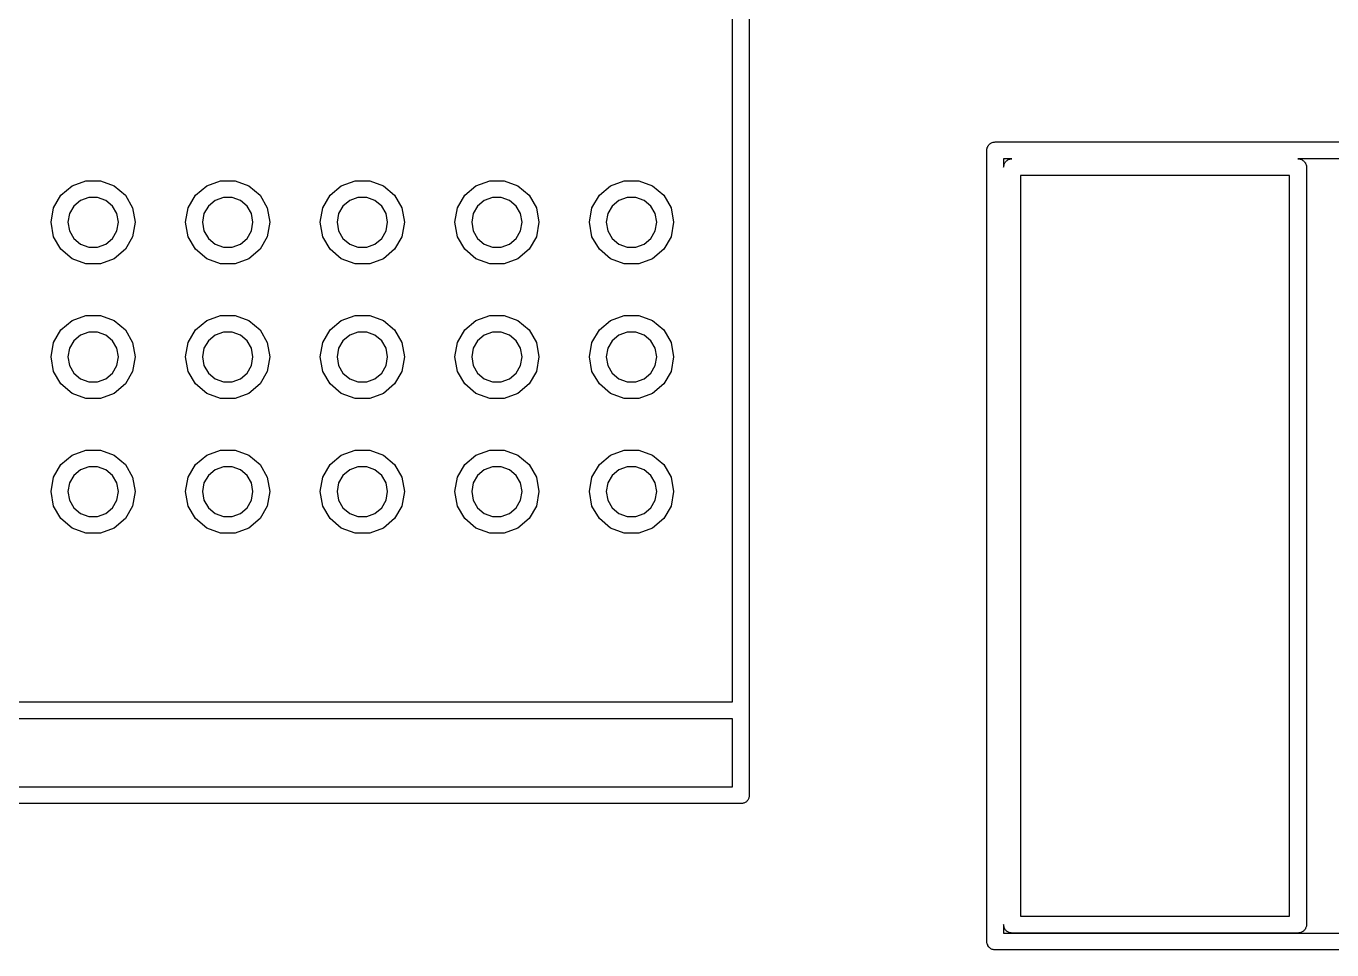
# Model space of a CAD drawing. Extents: x 105.1 to 166.9, y -128.1 to -71.6.
# Drawn here: x 130.57 to 138.34, y -118.54 to -113.06 of the extents above; entities that cross this region are included whole.
import ezdxf

# ---------------------------------------------------------------- set-up
doc = ezdxf.new("R2010")
doc.units = 0
doc.header["$MEASUREMENT"] = 0
doc.layers.add('BLACK', color=7, linetype='CONTINUOUS')

msp = doc.modelspace()

# ---------------------------------------------------------------- linework, layer by layer
at = {"layer": 'Black'}
for p, q in [((134.873, -108.121), (134.873, -117.121)), ((134.773, -117.071), (134.773, -108.542)), ((136.29, -113.773), (136.291, -113.769)), ((136.291, -113.769), (136.294, -113.766)), ((136.294, -113.766), (136.296, -113.762)), ((136.296, -113.762), (136.299, -113.759)), ((136.299, -113.759), (136.302, -113.756)), ((136.302, -113.756), (136.306, -113.754)), ((136.306, -113.754), (136.309, -113.751)), ((136.309, -113.751), (136.313, -113.749)), ((136.313, -113.749), (136.317, -113.747)), ((136.317, -113.747), (136.322, -113.746)), ((136.322, -113.746), (136.326, -113.745)), ((136.326, -113.745), (136.33, -113.745)), ((136.33, -113.745), (136.334, -113.744)), ((136.334, -113.744), (141.034, -113.744)), ((136.284, -113.794), (136.285, -113.79)), ((136.284, -118.494), (136.284, -113.794)), ((136.285, -113.786), (136.287, -113.781)), ((136.285, -113.79), (136.285, -113.786)), ((136.287, -113.777), (136.29, -113.773)), ((136.287, -113.781), (136.287, -113.777)), ((136.384, -113.844), (136.384, -113.894)), ((136.434, -113.844), (136.384, -113.844)), ((136.409, -113.851), (136.413, -113.849)), ((136.413, -113.849), (136.417, -113.847)), ((136.417, -113.847), (136.421, -113.846)), ((136.421, -113.846), (136.426, -113.845)), ((136.426, -113.845), (136.43, -113.845)), ((136.43, -113.845), (136.434, -113.844)), ((139.234, -113.844), (138.134, -113.844)), ((138.134, -113.844), (138.139, -113.845)), ((138.139, -113.845), (138.143, -113.845)), ((138.143, -113.845), (138.147, -113.846)), ((138.147, -113.846), (138.151, -113.847)), ((138.151, -113.847), (138.155, -113.849)), ((138.155, -113.849), (138.159, -113.851)), ((136.384, -113.894), (136.385, -113.89)), ((136.385, -113.886), (136.387, -113.881)), ((136.385, -113.89), (136.385, -113.886)), ((136.387, -113.877), (136.389, -113.873)), ((136.387, -113.881), (136.387, -113.877)), ((136.389, -113.873), (136.391, -113.869)), ((136.391, -113.869), (136.394, -113.866)), ((136.394, -113.866), (136.396, -113.862)), ((136.396, -113.862), (136.399, -113.859)), ((136.399, -113.859), (136.402, -113.856)), ((136.402, -113.856), (136.406, -113.854)), ((136.406, -113.854), (136.409, -113.851)), ((138.159, -113.851), (138.163, -113.854)), ((138.163, -113.854), (138.166, -113.856)), ((138.166, -113.856), (138.169, -113.859)), ((138.169, -113.859), (138.173, -113.862)), ((138.173, -113.862), (138.175, -113.866)), ((138.175, -113.866), (138.178, -113.869)), ((138.178, -113.869), (138.179, -113.873)), ((138.179, -113.873), (138.181, -113.877)), ((138.181, -113.877), (138.182, -113.881)), ((138.182, -113.881), (138.184, -113.886)), ((138.184, -113.886), (138.184, -113.89)), ((138.184, -113.89), (138.184, -113.894)), ((138.184, -113.894), (138.184, -118.394)), ((130.848, -114.005), (130.93, -113.975)), ((130.93, -113.975), (131.017, -113.975)), ((131.017, -113.975), (131.098, -114.005)), ((131.648, -114.005), (131.73, -113.975)), ((131.73, -113.975), (131.817, -113.975)), ((131.817, -113.975), (131.898, -114.005)), ((132.448, -114.005), (132.53, -113.975)), ((132.53, -113.975), (132.617, -113.975)), ((132.617, -113.975), (132.698, -114.005)), ((133.248, -114.005), (133.33, -113.975)), ((133.33, -113.975), (133.417, -113.975)), ((133.417, -113.975), (133.498, -114.005)), ((134.048, -114.005), (134.13, -113.975)), ((134.13, -113.975), (134.217, -113.975)), ((134.217, -113.975), (134.298, -114.005)), ((136.484, -113.944), (136.484, -118.344)), ((138.084, -113.944), (136.484, -113.944)), ((138.084, -118.344), (138.084, -113.944)), ((130.738, -114.136), (130.782, -114.061)), ((130.782, -114.061), (130.848, -114.005)), ((130.947, -114.074), (130.898, -114.092)), ((130.999, -114.074), (130.947, -114.074)), ((131.048, -114.092), (130.999, -114.074)), ((131.098, -114.005), (131.165, -114.061)), ((131.165, -114.061), (131.208, -114.136)), ((131.538, -114.136), (131.582, -114.061)), ((131.582, -114.061), (131.648, -114.005)), ((131.747, -114.074), (131.698, -114.092)), ((131.799, -114.074), (131.747, -114.074)), ((131.848, -114.092), (131.799, -114.074)), ((131.898, -114.005), (131.965, -114.061)), ((131.965, -114.061), (132.008, -114.136)), ((132.338, -114.136), (132.382, -114.061)), ((132.382, -114.061), (132.448, -114.005)), ((132.547, -114.074), (132.498, -114.092)), ((132.599, -114.074), (132.547, -114.074)), ((132.648, -114.092), (132.599, -114.074)), ((132.698, -114.005), (132.765, -114.061)), ((132.765, -114.061), (132.808, -114.136)), ((133.138, -114.136), (133.182, -114.061)), ((133.182, -114.061), (133.248, -114.005)), ((133.347, -114.074), (133.298, -114.092)), ((133.399, -114.074), (133.347, -114.074)), ((133.448, -114.092), (133.399, -114.074)), ((133.498, -114.005), (133.565, -114.061)), ((133.565, -114.061), (133.608, -114.136)), ((133.938, -114.136), (133.982, -114.061)), ((133.982, -114.061), (134.048, -114.005)), ((134.147, -114.074), (134.098, -114.092)), ((134.199, -114.074), (134.147, -114.074)), ((134.248, -114.092), (134.199, -114.074)), ((134.298, -114.005), (134.365, -114.061)), ((134.365, -114.061), (134.408, -114.136)), ((130.723, -114.221), (130.738, -114.136)), ((130.858, -114.125), (130.832, -114.17)), ((130.898, -114.092), (130.858, -114.125)), ((131.088, -114.125), (131.048, -114.092)), ((131.114, -114.17), (131.088, -114.125)), ((131.208, -114.136), (131.223, -114.221)), ((131.523, -114.221), (131.538, -114.136)), ((131.658, -114.125), (131.632, -114.17)), ((131.698, -114.092), (131.658, -114.125)), ((131.888, -114.125), (131.848, -114.092)), ((131.914, -114.17), (131.888, -114.125)), ((132.008, -114.136), (132.023, -114.221)), ((132.323, -114.221), (132.338, -114.136)), ((132.458, -114.125), (132.432, -114.17)), ((132.498, -114.092), (132.458, -114.125)), ((132.688, -114.125), (132.648, -114.092)), ((132.714, -114.17), (132.688, -114.125)), ((132.808, -114.136), (132.823, -114.221)), ((133.123, -114.221), (133.138, -114.136)), ((133.258, -114.125), (133.232, -114.17)), ((133.298, -114.092), (133.258, -114.125)), ((133.488, -114.125), (133.448, -114.092)), ((133.514, -114.17), (133.488, -114.125)), ((133.608, -114.136), (133.623, -114.221)), ((133.923, -114.221), (133.938, -114.136)), ((134.058, -114.125), (134.032, -114.17)), ((134.098, -114.092), (134.058, -114.125)), ((134.288, -114.125), (134.248, -114.092)), ((134.314, -114.17), (134.288, -114.125)), ((134.408, -114.136), (134.423, -114.221)), ((130.738, -114.307), (130.723, -114.221)), ((130.832, -114.17), (130.823, -114.221)), ((130.823, -114.221), (130.832, -114.273)), ((131.123, -114.221), (131.114, -114.17)), ((131.114, -114.273), (131.123, -114.221)), ((131.223, -114.221), (131.208, -114.307)), ((131.538, -114.307), (131.523, -114.221)), ((131.632, -114.17), (131.623, -114.221)), ((131.623, -114.221), (131.632, -114.273)), ((131.923, -114.221), (131.914, -114.17)), ((131.914, -114.273), (131.923, -114.221)), ((132.023, -114.221), (132.008, -114.307)), ((132.338, -114.307), (132.323, -114.221)), ((132.432, -114.17), (132.423, -114.221)), ((132.423, -114.221), (132.432, -114.273)), ((132.723, -114.221), (132.714, -114.17)), ((132.714, -114.273), (132.723, -114.221)), ((132.823, -114.221), (132.808, -114.307)), ((133.138, -114.307), (133.123, -114.221)), ((133.232, -114.17), (133.223, -114.221)), ((133.223, -114.221), (133.232, -114.273)), ((133.523, -114.221), (133.514, -114.17)), ((133.514, -114.273), (133.523, -114.221)), ((133.623, -114.221), (133.608, -114.307)), ((133.938, -114.307), (133.923, -114.221)), ((134.032, -114.17), (134.023, -114.221)), ((134.023, -114.221), (134.032, -114.273)), ((134.323, -114.221), (134.314, -114.17)), ((134.314, -114.273), (134.323, -114.221)), ((134.423, -114.221), (134.408, -114.307)), ((130.782, -114.382), (130.738, -114.307)), ((130.832, -114.273), (130.858, -114.318)), ((131.088, -114.318), (131.114, -114.273)), ((131.208, -114.307), (131.165, -114.382)), ((131.582, -114.382), (131.538, -114.307)), ((131.632, -114.273), (131.658, -114.318)), ((131.888, -114.318), (131.914, -114.273)), ((132.008, -114.307), (131.965, -114.382)), ((132.382, -114.382), (132.338, -114.307)), ((132.432, -114.273), (132.458, -114.318)), ((132.688, -114.318), (132.714, -114.273)), ((132.808, -114.307), (132.765, -114.382)), ((133.182, -114.382), (133.138, -114.307)), ((133.232, -114.273), (133.258, -114.318)), ((133.488, -114.318), (133.514, -114.273)), ((133.608, -114.307), (133.565, -114.382)), ((133.982, -114.382), (133.938, -114.307)), ((134.032, -114.273), (134.058, -114.318)), ((134.288, -114.318), (134.314, -114.273)), ((134.408, -114.307), (134.365, -114.382)), ((130.848, -114.438), (130.782, -114.382)), ((130.858, -114.318), (130.898, -114.351)), ((130.898, -114.351), (130.947, -114.369)), ((130.947, -114.369), (130.999, -114.369)), ((130.999, -114.369), (131.048, -114.351)), ((131.048, -114.351), (131.088, -114.318)), ((131.165, -114.382), (131.098, -114.438)), ((131.648, -114.438), (131.582, -114.382)), ((131.658, -114.318), (131.698, -114.351)), ((131.698, -114.351), (131.747, -114.369)), ((131.747, -114.369), (131.799, -114.369)), ((131.799, -114.369), (131.848, -114.351)), ((131.848, -114.351), (131.888, -114.318)), ((131.965, -114.382), (131.898, -114.438)), ((132.448, -114.438), (132.382, -114.382)), ((132.458, -114.318), (132.498, -114.351)), ((132.498, -114.351), (132.547, -114.369)), ((132.547, -114.369), (132.599, -114.369)), ((132.599, -114.369), (132.648, -114.351)), ((132.648, -114.351), (132.688, -114.318)), ((132.765, -114.382), (132.698, -114.438)), ((133.248, -114.438), (133.182, -114.382)), ((133.258, -114.318), (133.298, -114.351)), ((133.298, -114.351), (133.347, -114.369)), ((133.347, -114.369), (133.399, -114.369)), ((133.399, -114.369), (133.448, -114.351)), ((133.448, -114.351), (133.488, -114.318)), ((133.565, -114.382), (133.498, -114.438)), ((134.048, -114.438), (133.982, -114.382)), ((134.058, -114.318), (134.098, -114.351)), ((134.098, -114.351), (134.147, -114.369)), ((134.147, -114.369), (134.199, -114.369)), ((134.199, -114.369), (134.248, -114.351)), ((134.248, -114.351), (134.288, -114.318)), ((134.365, -114.382), (134.298, -114.438)), ((130.93, -114.468), (130.848, -114.438)), ((131.017, -114.468), (130.93, -114.468)), ((131.098, -114.438), (131.017, -114.468)), ((131.73, -114.468), (131.648, -114.438)), ((131.817, -114.468), (131.73, -114.468)), ((131.898, -114.438), (131.817, -114.468)), ((132.53, -114.468), (132.448, -114.438)), ((132.617, -114.468), (132.53, -114.468)), ((132.698, -114.438), (132.617, -114.468)), ((133.33, -114.468), (133.248, -114.438)), ((133.417, -114.468), (133.33, -114.468)), ((133.498, -114.438), (133.417, -114.468)), ((134.13, -114.468), (134.048, -114.438)), ((134.217, -114.468), (134.13, -114.468)), ((134.298, -114.438), (134.217, -114.468)), ((130.848, -114.805), (130.93, -114.775)), ((130.93, -114.775), (131.017, -114.775)), ((131.017, -114.775), (131.098, -114.805)), ((131.648, -114.805), (131.73, -114.775)), ((131.73, -114.775), (131.817, -114.775)), ((131.817, -114.775), (131.898, -114.805)), ((132.448, -114.805), (132.53, -114.775)), ((132.53, -114.775), (132.617, -114.775)), ((132.617, -114.775), (132.698, -114.805)), ((133.248, -114.805), (133.33, -114.775)), ((133.33, -114.775), (133.417, -114.775)), ((133.417, -114.775), (133.498, -114.805)), ((134.048, -114.805), (134.13, -114.775)), ((134.13, -114.775), (134.217, -114.775)), ((134.217, -114.775), (134.298, -114.805)), ((130.782, -114.861), (130.848, -114.805)), ((131.098, -114.805), (131.165, -114.861)), ((131.582, -114.861), (131.648, -114.805)), ((131.898, -114.805), (131.965, -114.861)), ((132.382, -114.861), (132.448, -114.805)), ((132.698, -114.805), (132.765, -114.861)), ((133.182, -114.861), (133.248, -114.805)), ((133.498, -114.805), (133.565, -114.861)), ((133.982, -114.861), (134.048, -114.805)), ((134.298, -114.805), (134.365, -114.861)), ((130.738, -114.936), (130.782, -114.861)), ((130.858, -114.925), (130.832, -114.97)), ((130.898, -114.892), (130.858, -114.925)), ((130.947, -114.874), (130.898, -114.892)), ((130.999, -114.874), (130.947, -114.874)), ((131.048, -114.892), (130.999, -114.874)), ((131.088, -114.925), (131.048, -114.892)), ((131.114, -114.97), (131.088, -114.925)), ((131.165, -114.861), (131.208, -114.936)), ((131.538, -114.936), (131.582, -114.861)), ((131.658, -114.925), (131.632, -114.97)), ((131.698, -114.892), (131.658, -114.925)), ((131.747, -114.874), (131.698, -114.892)), ((131.799, -114.874), (131.747, -114.874)), ((131.848, -114.892), (131.799, -114.874)), ((131.888, -114.925), (131.848, -114.892)), ((131.914, -114.97), (131.888, -114.925)), ((131.965, -114.861), (132.008, -114.936)), ((132.338, -114.936), (132.382, -114.861)), ((132.458, -114.925), (132.432, -114.97)), ((132.498, -114.892), (132.458, -114.925)), ((132.547, -114.874), (132.498, -114.892)), ((132.599, -114.874), (132.547, -114.874)), ((132.648, -114.892), (132.599, -114.874)), ((132.688, -114.925), (132.648, -114.892)), ((132.714, -114.97), (132.688, -114.925)), ((132.765, -114.861), (132.808, -114.936)), ((133.138, -114.936), (133.182, -114.861)), ((133.258, -114.925), (133.232, -114.97)), ((133.298, -114.892), (133.258, -114.925)), ((133.347, -114.874), (133.298, -114.892)), ((133.399, -114.874), (133.347, -114.874)), ((133.448, -114.892), (133.399, -114.874)), ((133.488, -114.925), (133.448, -114.892)), ((133.514, -114.97), (133.488, -114.925)), ((133.565, -114.861), (133.608, -114.936)), ((133.938, -114.936), (133.982, -114.861)), ((134.058, -114.925), (134.032, -114.97)), ((134.098, -114.892), (134.058, -114.925)), ((134.147, -114.874), (134.098, -114.892)), ((134.199, -114.874), (134.147, -114.874)), ((134.248, -114.892), (134.199, -114.874)), ((134.288, -114.925), (134.248, -114.892)), ((134.314, -114.97), (134.288, -114.925)), ((134.365, -114.861), (134.408, -114.936)), ((130.723, -115.021), (130.738, -114.936)), ((130.832, -114.97), (130.823, -115.021)), ((131.123, -115.021), (131.114, -114.97)), ((131.208, -114.936), (131.223, -115.021)), ((131.523, -115.021), (131.538, -114.936)), ((131.632, -114.97), (131.623, -115.021)), ((131.923, -115.021), (131.914, -114.97)), ((132.008, -114.936), (132.023, -115.021)), ((132.323, -115.021), (132.338, -114.936)), ((132.432, -114.97), (132.423, -115.021)), ((132.723, -115.021), (132.714, -114.97)), ((132.808, -114.936), (132.823, -115.021)), ((133.123, -115.021), (133.138, -114.936)), ((133.232, -114.97), (133.223, -115.021)), ((133.523, -115.021), (133.514, -114.97)), ((133.608, -114.936), (133.623, -115.021)), ((133.923, -115.021), (133.938, -114.936)), ((134.032, -114.97), (134.023, -115.021)), ((134.323, -115.021), (134.314, -114.97)), ((134.408, -114.936), (134.423, -115.021)), ((130.738, -115.107), (130.723, -115.021)), ((130.823, -115.021), (130.832, -115.073)), ((130.832, -115.073), (130.858, -115.118)), ((131.088, -115.118), (131.114, -115.073)), ((131.114, -115.073), (131.123, -115.021)), ((131.223, -115.021), (131.208, -115.107)), ((131.538, -115.107), (131.523, -115.021)), ((131.623, -115.021), (131.632, -115.073)), ((131.632, -115.073), (131.658, -115.118)), ((131.888, -115.118), (131.914, -115.073)), ((131.914, -115.073), (131.923, -115.021)), ((132.023, -115.021), (132.008, -115.107)), ((132.338, -115.107), (132.323, -115.021)), ((132.423, -115.021), (132.432, -115.073)), ((132.432, -115.073), (132.458, -115.118)), ((132.688, -115.118), (132.714, -115.073)), ((132.714, -115.073), (132.723, -115.021)), ((132.823, -115.021), (132.808, -115.107)), ((133.138, -115.107), (133.123, -115.021)), ((133.223, -115.021), (133.232, -115.073)), ((133.232, -115.073), (133.258, -115.118)), ((133.488, -115.118), (133.514, -115.073)), ((133.514, -115.073), (133.523, -115.021)), ((133.623, -115.021), (133.608, -115.107)), ((133.938, -115.107), (133.923, -115.021)), ((134.023, -115.021), (134.032, -115.073)), ((134.032, -115.073), (134.058, -115.118)), ((134.288, -115.118), (134.314, -115.073)), ((134.314, -115.073), (134.323, -115.021)), ((134.423, -115.021), (134.408, -115.107)), ((130.782, -115.182), (130.738, -115.107)), ((130.858, -115.118), (130.898, -115.151)), ((130.898, -115.151), (130.947, -115.169)), ((130.999, -115.169), (131.048, -115.151)), ((131.048, -115.151), (131.088, -115.118)), ((131.208, -115.107), (131.165, -115.182)), ((131.582, -115.182), (131.538, -115.107)), ((131.658, -115.118), (131.698, -115.151)), ((131.698, -115.151), (131.747, -115.169)), ((131.799, -115.169), (131.848, -115.151)), ((131.848, -115.151), (131.888, -115.118)), ((132.008, -115.107), (131.965, -115.182)), ((132.382, -115.182), (132.338, -115.107)), ((132.458, -115.118), (132.498, -115.151)), ((132.498, -115.151), (132.547, -115.169)), ((132.599, -115.169), (132.648, -115.151)), ((132.648, -115.151), (132.688, -115.118)), ((132.808, -115.107), (132.765, -115.182)), ((133.182, -115.182), (133.138, -115.107)), ((133.258, -115.118), (133.298, -115.151)), ((133.298, -115.151), (133.347, -115.169)), ((133.399, -115.169), (133.448, -115.151)), ((133.448, -115.151), (133.488, -115.118)), ((133.608, -115.107), (133.565, -115.182)), ((133.982, -115.182), (133.938, -115.107)), ((134.058, -115.118), (134.098, -115.151)), ((134.098, -115.151), (134.147, -115.169)), ((134.199, -115.169), (134.248, -115.151)), ((134.248, -115.151), (134.288, -115.118)), ((134.408, -115.107), (134.365, -115.182)), ((130.848, -115.238), (130.782, -115.182)), ((130.93, -115.268), (130.848, -115.238)), ((130.947, -115.169), (130.999, -115.169)), ((131.098, -115.238), (131.017, -115.268)), ((131.165, -115.182), (131.098, -115.238)), ((131.648, -115.238), (131.582, -115.182)), ((131.73, -115.268), (131.648, -115.238)), ((131.747, -115.169), (131.799, -115.169)), ((131.898, -115.238), (131.817, -115.268)), ((131.965, -115.182), (131.898, -115.238)), ((132.448, -115.238), (132.382, -115.182)), ((132.53, -115.268), (132.448, -115.238)), ((132.547, -115.169), (132.599, -115.169)), ((132.698, -115.238), (132.617, -115.268)), ((132.765, -115.182), (132.698, -115.238)), ((133.248, -115.238), (133.182, -115.182)), ((133.33, -115.268), (133.248, -115.238)), ((133.347, -115.169), (133.399, -115.169)), ((133.498, -115.238), (133.417, -115.268)), ((133.565, -115.182), (133.498, -115.238)), ((134.048, -115.238), (133.982, -115.182)), ((134.13, -115.268), (134.048, -115.238)), ((134.147, -115.169), (134.199, -115.169)), ((134.298, -115.238), (134.217, -115.268)), ((134.365, -115.182), (134.298, -115.238)), ((131.017, -115.268), (130.93, -115.268)), ((131.817, -115.268), (131.73, -115.268)), ((132.617, -115.268), (132.53, -115.268)), ((133.417, -115.268), (133.33, -115.268)), ((134.217, -115.268), (134.13, -115.268)), ((130.782, -115.661), (130.848, -115.605)), ((130.848, -115.605), (130.93, -115.575)), ((130.93, -115.575), (131.017, -115.575)), ((131.017, -115.575), (131.098, -115.605)), ((131.098, -115.605), (131.165, -115.661)), ((131.582, -115.661), (131.648, -115.605)), ((131.648, -115.605), (131.73, -115.575)), ((131.73, -115.575), (131.817, -115.575)), ((131.817, -115.575), (131.898, -115.605)), ((131.898, -115.605), (131.965, -115.661)), ((132.382, -115.661), (132.448, -115.605)), ((132.448, -115.605), (132.53, -115.575)), ((132.53, -115.575), (132.617, -115.575)), ((132.617, -115.575), (132.698, -115.605)), ((132.698, -115.605), (132.765, -115.661)), ((133.182, -115.661), (133.248, -115.605)), ((133.248, -115.605), (133.33, -115.575)), ((133.33, -115.575), (133.417, -115.575)), ((133.417, -115.575), (133.498, -115.605)), ((133.498, -115.605), (133.565, -115.661)), ((133.982, -115.661), (134.048, -115.605)), ((134.048, -115.605), (134.13, -115.575)), ((134.13, -115.575), (134.217, -115.575)), ((134.217, -115.575), (134.298, -115.605)), ((134.298, -115.605), (134.365, -115.661)), ((130.738, -115.736), (130.782, -115.661)), ((130.898, -115.692), (130.858, -115.725)), ((130.947, -115.674), (130.898, -115.692)), ((130.999, -115.674), (130.947, -115.674)), ((131.048, -115.692), (130.999, -115.674)), ((131.088, -115.725), (131.048, -115.692)), ((131.165, -115.661), (131.208, -115.736)), ((131.538, -115.736), (131.582, -115.661)), ((131.698, -115.692), (131.658, -115.725)), ((131.747, -115.674), (131.698, -115.692)), ((131.799, -115.674), (131.747, -115.674)), ((131.848, -115.692), (131.799, -115.674)), ((131.888, -115.725), (131.848, -115.692)), ((131.965, -115.661), (132.008, -115.736)), ((132.338, -115.736), (132.382, -115.661)), ((132.498, -115.692), (132.458, -115.725)), ((132.547, -115.674), (132.498, -115.692)), ((132.599, -115.674), (132.547, -115.674)), ((132.648, -115.692), (132.599, -115.674)), ((132.688, -115.725), (132.648, -115.692)), ((132.765, -115.661), (132.808, -115.736)), ((133.138, -115.736), (133.182, -115.661)), ((133.298, -115.692), (133.258, -115.725)), ((133.347, -115.674), (133.298, -115.692)), ((133.399, -115.674), (133.347, -115.674)), ((133.448, -115.692), (133.399, -115.674)), ((133.488, -115.725), (133.448, -115.692)), ((133.565, -115.661), (133.608, -115.736)), ((133.938, -115.736), (133.982, -115.661)), ((134.098, -115.692), (134.058, -115.725)), ((134.147, -115.674), (134.098, -115.692)), ((134.199, -115.674), (134.147, -115.674)), ((134.248, -115.692), (134.199, -115.674)), ((134.288, -115.725), (134.248, -115.692)), ((134.365, -115.661), (134.408, -115.736)), ((130.723, -115.821), (130.738, -115.736)), ((130.832, -115.77), (130.823, -115.821)), ((130.858, -115.725), (130.832, -115.77)), ((131.114, -115.77), (131.088, -115.725)), ((131.123, -115.821), (131.114, -115.77)), ((131.208, -115.736), (131.223, -115.821)), ((131.523, -115.821), (131.538, -115.736)), ((131.632, -115.77), (131.623, -115.821)), ((131.658, -115.725), (131.632, -115.77)), ((131.914, -115.77), (131.888, -115.725)), ((131.923, -115.821), (131.914, -115.77)), ((132.008, -115.736), (132.023, -115.821)), ((132.323, -115.821), (132.338, -115.736)), ((132.432, -115.77), (132.423, -115.821)), ((132.458, -115.725), (132.432, -115.77)), ((132.714, -115.77), (132.688, -115.725)), ((132.723, -115.821), (132.714, -115.77)), ((132.808, -115.736), (132.823, -115.821)), ((133.123, -115.821), (133.138, -115.736)), ((133.232, -115.77), (133.223, -115.821)), ((133.258, -115.725), (133.232, -115.77)), ((133.514, -115.77), (133.488, -115.725)), ((133.523, -115.821), (133.514, -115.77)), ((133.608, -115.736), (133.623, -115.821)), ((133.923, -115.821), (133.938, -115.736)), ((134.032, -115.77), (134.023, -115.821)), ((134.058, -115.725), (134.032, -115.77)), ((134.314, -115.77), (134.288, -115.725)), ((134.323, -115.821), (134.314, -115.77)), ((134.408, -115.736), (134.423, -115.821)), ((130.738, -115.907), (130.723, -115.821)), ((130.823, -115.821), (130.832, -115.873)), ((131.114, -115.873), (131.123, -115.821)), ((131.223, -115.821), (131.208, -115.907)), ((131.538, -115.907), (131.523, -115.821)), ((131.623, -115.821), (131.632, -115.873)), ((131.914, -115.873), (131.923, -115.821)), ((132.023, -115.821), (132.008, -115.907)), ((132.338, -115.907), (132.323, -115.821)), ((132.423, -115.821), (132.432, -115.873)), ((132.714, -115.873), (132.723, -115.821)), ((132.823, -115.821), (132.808, -115.907)), ((133.138, -115.907), (133.123, -115.821)), ((133.223, -115.821), (133.232, -115.873)), ((133.514, -115.873), (133.523, -115.821)), ((133.623, -115.821), (133.608, -115.907)), ((133.938, -115.907), (133.923, -115.821)), ((134.023, -115.821), (134.032, -115.873)), ((134.314, -115.873), (134.323, -115.821)), ((134.423, -115.821), (134.408, -115.907)), ((130.782, -115.982), (130.738, -115.907)), ((130.832, -115.873), (130.858, -115.918)), ((130.858, -115.918), (130.898, -115.951)), ((131.048, -115.951), (131.088, -115.918)), ((131.088, -115.918), (131.114, -115.873)), ((131.208, -115.907), (131.165, -115.982)), ((131.582, -115.982), (131.538, -115.907)), ((131.632, -115.873), (131.658, -115.918)), ((131.658, -115.918), (131.698, -115.951)), ((131.848, -115.951), (131.888, -115.918)), ((131.888, -115.918), (131.914, -115.873)), ((132.008, -115.907), (131.965, -115.982)), ((132.382, -115.982), (132.338, -115.907)), ((132.432, -115.873), (132.458, -115.918)), ((132.458, -115.918), (132.498, -115.951)), ((132.648, -115.951), (132.688, -115.918)), ((132.688, -115.918), (132.714, -115.873)), ((132.808, -115.907), (132.765, -115.982)), ((133.182, -115.982), (133.138, -115.907)), ((133.232, -115.873), (133.258, -115.918)), ((133.258, -115.918), (133.298, -115.951)), ((133.448, -115.951), (133.488, -115.918)), ((133.488, -115.918), (133.514, -115.873)), ((133.608, -115.907), (133.565, -115.982)), ((133.982, -115.982), (133.938, -115.907)), ((134.032, -115.873), (134.058, -115.918)), ((134.058, -115.918), (134.098, -115.951)), ((134.248, -115.951), (134.288, -115.918)), ((134.288, -115.918), (134.314, -115.873)), ((134.408, -115.907), (134.365, -115.982)), ((130.848, -116.038), (130.782, -115.982)), ((130.898, -115.951), (130.947, -115.969)), ((130.947, -115.969), (130.999, -115.969)), ((130.999, -115.969), (131.048, -115.951)), ((131.165, -115.982), (131.098, -116.038)), ((131.648, -116.038), (131.582, -115.982)), ((131.698, -115.951), (131.747, -115.969)), ((131.747, -115.969), (131.799, -115.969)), ((131.799, -115.969), (131.848, -115.951)), ((131.965, -115.982), (131.898, -116.038)), ((132.448, -116.038), (132.382, -115.982)), ((132.498, -115.951), (132.547, -115.969)), ((132.547, -115.969), (132.599, -115.969)), ((132.599, -115.969), (132.648, -115.951)), ((132.765, -115.982), (132.698, -116.038)), ((133.248, -116.038), (133.182, -115.982)), ((133.298, -115.951), (133.347, -115.969)), ((133.347, -115.969), (133.399, -115.969)), ((133.399, -115.969), (133.448, -115.951)), ((133.565, -115.982), (133.498, -116.038)), ((134.048, -116.038), (133.982, -115.982)), ((134.098, -115.951), (134.147, -115.969)), ((134.147, -115.969), (134.199, -115.969)), ((134.199, -115.969), (134.248, -115.951)), ((134.365, -115.982), (134.298, -116.038)), ((130.93, -116.068), (130.848, -116.038)), ((131.017, -116.068), (130.93, -116.068)), ((131.098, -116.038), (131.017, -116.068)), ((131.73, -116.068), (131.648, -116.038)), ((131.817, -116.068), (131.73, -116.068)), ((131.898, -116.038), (131.817, -116.068)), ((132.53, -116.068), (132.448, -116.038)), ((132.617, -116.068), (132.53, -116.068)), ((132.698, -116.038), (132.617, -116.068)), ((133.33, -116.068), (133.248, -116.038)), ((133.417, -116.068), (133.33, -116.068)), ((133.498, -116.038), (133.417, -116.068)), ((134.13, -116.068), (134.048, -116.038)), ((134.217, -116.068), (134.13, -116.068)), ((134.298, -116.038), (134.217, -116.068)), ((121.573, -117.071), (134.773, -117.071)), ((134.773, -117.171), (121.573, -117.171)), ((134.773, -117.575), (134.773, -117.171)), ((134.873, -117.121), (134.873, -117.625)), ((121.573, -117.575), (134.773, -117.575)), ((134.867, -117.65), (134.864, -117.654)), ((134.868, -117.646), (134.867, -117.65)), ((134.87, -117.642), (134.868, -117.646)), ((134.871, -117.638), (134.87, -117.642)), ((134.873, -117.634), (134.871, -117.638)), ((134.873, -117.625), (134.873, -117.63)), ((134.873, -117.63), (134.873, -117.634)), ((134.823, -117.675), (121.523, -117.675)), ((134.828, -117.675), (134.823, -117.675)), ((134.832, -117.675), (134.828, -117.675)), ((134.836, -117.673), (134.832, -117.675)), ((134.84, -117.672), (134.836, -117.673)), ((134.844, -117.67), (134.84, -117.672)), ((134.848, -117.669), (134.844, -117.67)), ((134.852, -117.666), (134.848, -117.669)), ((134.856, -117.664), (134.852, -117.666)), ((134.858, -117.66), (134.856, -117.664)), ((134.862, -117.657), (134.858, -117.66)), ((134.864, -117.654), (134.862, -117.657)), ((136.484, -118.344), (138.084, -118.344)), ((136.385, -118.398), (136.384, -118.394)), ((136.384, -118.394), (136.384, -118.444)), ((136.385, -118.403), (136.385, -118.398)), ((136.387, -118.407), (136.385, -118.403)), ((136.387, -118.411), (136.387, -118.407)), ((136.389, -118.415), (136.387, -118.411)), ((136.391, -118.419), (136.389, -118.415)), ((136.394, -118.423), (136.391, -118.419)), ((136.396, -118.426), (136.394, -118.423)), ((136.399, -118.429), (136.396, -118.426)), ((138.173, -118.426), (138.169, -118.429)), ((138.175, -118.423), (138.173, -118.426)), ((138.178, -118.419), (138.175, -118.423)), ((138.179, -118.415), (138.178, -118.419)), ((138.181, -118.411), (138.179, -118.415)), ((138.182, -118.407), (138.181, -118.411)), ((138.184, -118.403), (138.182, -118.407)), ((138.184, -118.394), (138.184, -118.398)), ((138.184, -118.398), (138.184, -118.403)), ((136.285, -118.498), (136.284, -118.494)), ((136.285, -118.503), (136.285, -118.498)), ((136.287, -118.507), (136.285, -118.503)), ((136.384, -118.444), (140.984, -118.444)), ((136.402, -118.432), (136.399, -118.429)), ((136.406, -118.435), (136.402, -118.432)), ((136.409, -118.437), (136.406, -118.435)), ((136.413, -118.439), (136.409, -118.437)), ((136.417, -118.441), (136.413, -118.439)), ((136.421, -118.442), (136.417, -118.441)), ((136.426, -118.443), (136.421, -118.442)), ((136.43, -118.443), (136.426, -118.443)), ((136.434, -118.444), (136.43, -118.443)), ((138.134, -118.444), (136.434, -118.444)), ((138.139, -118.443), (138.134, -118.444)), ((138.143, -118.443), (138.139, -118.443)), ((138.147, -118.442), (138.143, -118.443)), ((138.151, -118.441), (138.147, -118.442)), ((138.155, -118.439), (138.151, -118.441)), ((138.159, -118.437), (138.155, -118.439)), ((138.163, -118.435), (138.159, -118.437)), ((138.166, -118.432), (138.163, -118.435)), ((138.169, -118.429), (138.166, -118.432)), ((136.287, -118.511), (136.287, -118.507)), ((136.29, -118.515), (136.287, -118.511)), ((136.291, -118.519), (136.29, -118.515)), ((136.294, -118.523), (136.291, -118.519)), ((136.296, -118.526), (136.294, -118.523)), ((136.299, -118.529), (136.296, -118.526)), ((136.302, -118.532), (136.299, -118.529)), ((136.306, -118.535), (136.302, -118.532)), ((136.309, -118.537), (136.306, -118.535)), ((136.313, -118.539), (136.309, -118.537)), ((136.317, -118.541), (136.313, -118.539)), ((136.322, -118.542), (136.317, -118.541)), ((136.326, -118.543), (136.322, -118.542)), ((136.33, -118.543), (136.326, -118.543)), ((136.334, -118.544), (136.33, -118.543)), ((141.034, -118.544), (136.334, -118.544))]:
    msp.add_line(p, q, dxfattribs=at)

doc.saveas('drawing.dxf')
